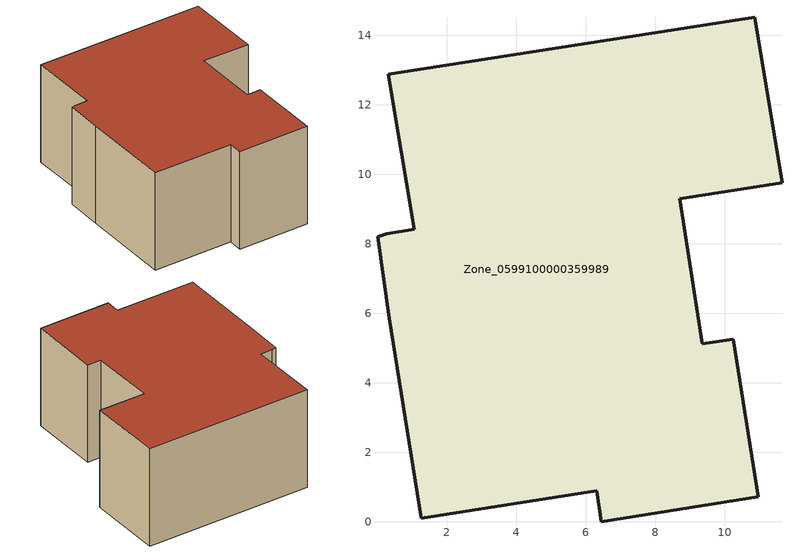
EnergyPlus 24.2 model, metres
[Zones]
Zone_0599100000359989
 floor ground (C_G): 0.32,12.88 10.87,14.52 11.65,9.75 8.7,9.29 9.36,5.12 10.25,5.26 10.97,0.72 6.45,0 6.31,0.89 1.26,0.1 0.35,5.86 0.01,8.2 0.27,8.29 1.06,8.42 z0
 wall outside (C_F): 1.26,0.1 6.31,0.89 6.45,0 10.97,0.72 10.25,5.26 9.36,5.12 8.7,9.29 11.65,9.75 10.87,14.52 0.32,12.88 1.06,8.42 0.27,8.29 0.01,8.2 0.35,5.86 1.26,0.1 z0:6.45
 roof outside (C_R): 0.27,8.29 0.01,8.2 0.35,5.86 1.26,0.1 6.31,0.89 6.45,0 10.97,0.72 10.25,5.26 9.36,5.12 8.7,9.29 11.65,9.75 10.87,14.52 0.32,12.88 1.06,8.42 z6.45
[BUILDING]
Pand.0599100000359989: North Axis=0; Terrain=City; Loads Convergence Tolerance Value=0.04; Temperature Convergence Tolerance Value=0.4; Solar Distribution=FullExterior; Maximum Number of Warmup Days=25; Minimum Number of Warmup Days=1
[Site:Location]
Rotterdam.The.Hague.AP_ZH_NLD Design_Conditions: Latitude=51.96; Longitude=4.45; Time Zone=1; Elevation=-4.5
[SITE:GROUNDTEMPERATURE:BUILDINGSURFACE]
18, 18, 18, 18, 18, 18, 18, 18, 18, 18, 18, 18
[MATERIAL] Thermal Absorptance=0.9; Solar Absorptance=0.7; Visible Absorptance=0.7
Name | Roughness | Thickness | Conductivity | Density | Specific Heat
G.D.1992-2005 | MediumSmooth | 0.15 | 0.06 | 540 | 1210
F.D.1992-2005 | Rough | 0.3 | 0.12 | 1920 | 840
R.D.1992-2005 | MediumRough | 0.2 | 0.08 | 1500 | 1000
[CONSTRUCTION]
C_G: G.D.1992-2005
C_F: F.D.1992-2005
C_R: R.D.1992-2005
[ZONE]
Zone_0599100000359989: Type=1; Multiplier=1; Ceiling Height=Autocalculate; Volume=Autocalculate; Floor Area=autocalculate; Part of Total Floor Area=Yes
[ZONEINFILTRATION:DESIGNFLOWRATE]
Infil_Zone_0599100000359989: Zone or ZoneList or Space or SpaceList=Zone_0599100000359989; Schedule=AlwaysOn; Design Flow Rate Calculation Method=Flow/Area; Flow Rate per Floor Area=0.0021; Constant Term Coefficient=1; Temperature Term Coefficient=0; Velocity Term Coefficient=0; Velocity Squared Term Coefficient=0
[HVACTEMPLATE:ZONE:IDEALLOADSAIRSYSTEM]
Zone_0599100000359989: Maximum Heating Supply Air Temperature=50; Minimum Cooling Supply Air Temperature=13; Maximum Heating Supply Air Humidity Ratio=0.0156; Minimum Cooling Supply Air Humidity Ratio=0.0077; Heating Limit=NoLimit; Cooling Limit=NoLimit; Dehumidification Control Type=ConstantSensibleHeatRatio; Cooling Sensible Heat Ratio=0.7; Dehumidification Setpoint=60; Humidification Control Type=None; Humidification Setpoint=30; Outdoor Air Method=None; Outdoor Air Flow Rate per Person=0.00944; Outdoor Air Flow Rate per Zone Floor Area=0; Outdoor Air Flow Rate per Zone=0; Demand Controlled Ventilation Type=None; Outdoor Air Economizer Type=NoEconomizer; Heat Recovery Type=None; Sensible Heat Recovery Effectiveness=0.7; Latent Heat Recovery Effectiveness=0.65
[ZONECONTROL:THERMOSTAT]
ThermostatControl_Zone_0599100000359989: Zone or ZoneList=Zone_0599100000359989; Control Type Schedule=DualSetpointControlType; Control 1=Thermostat_Zone_0599100000359989; Temperature Difference Between Cutout And Setpoint=0
[THERMOSTATSETPOINT:DUALSETPOINT]
Thermostat_Zone_0599100000359989: Heating Setpoint Temperature Schedule=HeatingSetpoint_Zone_0599100000359989; Cooling Setpoint Temperature Schedule=CoolingSetpoint_Zone_0599100000359989
[SCHEDULE:COMPACT]
HeatingSetpoint_Zone_0599100000359989: Through: 12/31, For: AllDays, Until: 24:00, 21
CoolingSetpoint_Zone_0599100000359989: Through: 12/31, For: AllDays, Until: 24:00, 24
DualSetpointControlType: Through: 12/31, For: AllDays, Until: 24:00, 4
AlwaysOn: Through: 12/31, For: AllDays, Until: 24:00, 1
